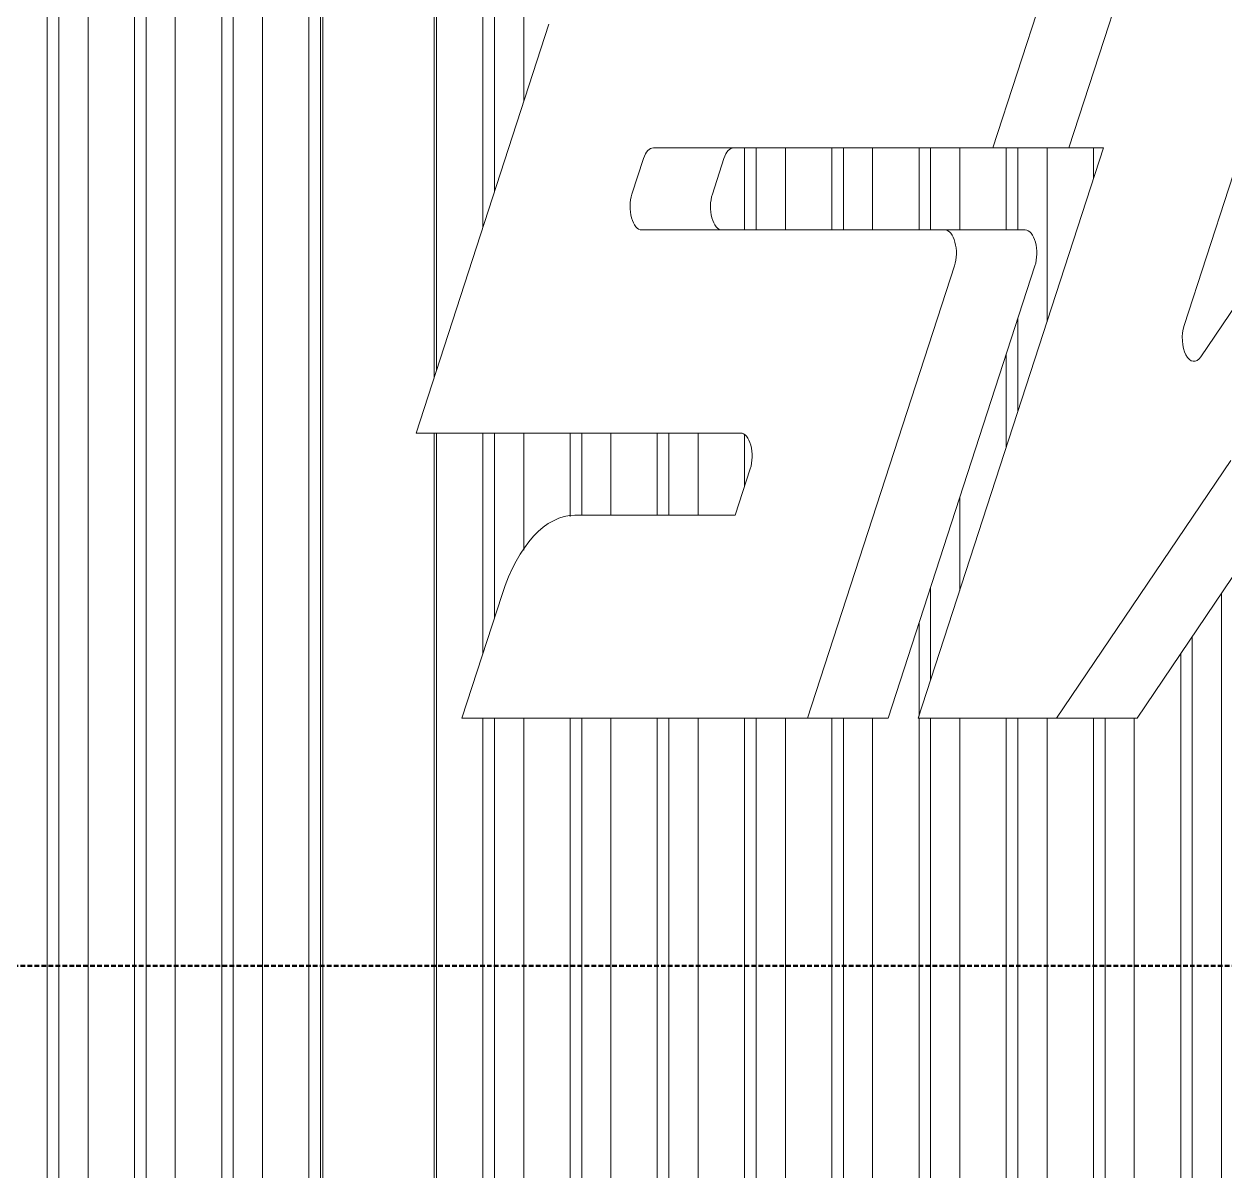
# Model space of a CAD drawing. Header units: millimetres. Extents: x 652554 to 1678317, y -308114 to 170803.
# Drawn here: x 747301 to 747819, y -89855 to -89361 of the extents above; entities that cross this region are included whole.
import ezdxf

# ---------------------------------------------------------------- set-up
doc = ezdxf.new("R2010")
doc.units = ezdxf.units.MM
doc.linetypes.add('DPA_Hidden 50', pattern=[3, 2, -1])
for name, color, linetype, lineweight in [('A-DETL-GENF', 7, 'Continuous', 35), ('A-GENM', 7, 'Continuous', 9), ('A-GLAZ-CURT', 7, 'Continuous', 9)]:
    doc.layers.add(name, color=color, linetype=linetype, lineweight=lineweight)

# ---------------------------------------------------------------- blocks, each defined once
blk = doc.blocks.new('DPA_CP_Entrance Louver Grill Vertical Z - Louver Grill Vertical Z-18398766-2241-01 ENTRANCE 2 ENLARGED ELEVATION 1')
at = {"layer": 'A-GLAZ-CURT', "color": 7}
for p, q in [((-632087.44, 112224.78), (-632087.44, 108575)), ((-632086.44, 112223.63), (-632086.44, 108575))]:
    blk.add_line(p, q, dxfattribs=at)
blk = doc.blocks.new('DPA_CP_Entrance Louver Grill Vertical Z - Louver Grill Vertical Z-V47-2241-01 ENTRANCE 2 ENLARGED ELEVATION 1')
at = {"layer": 'A-GLAZ-CURT', "color": 7}
for p, q in [((-632038.44, 111417.92), (-632038.44, 112168.2)), ((-632037.44, 111420.99), (-632037.44, 112167.05)), ((-632038.44, 108575), (-632038.44, 111393.93)), ((-632037.44, 108575), (-632037.44, 111393.93))]:
    blk.add_line(p, q, dxfattribs=at)
blk = doc.blocks.new('GM_Louver Grill Vertical Z - Z Profile-V50-2241-01 ENTRANCE 2 ENLARGED ELEVATION 1')
at = {"layer": 'A-GENM', "color": 7}
for p, q in [((-632187.62, 108575), (-632187.62, 113189.58)), ((-632167.62, 108575), (-632167.62, 113189.58)), ((-632162.62, 108575), (-632162.62, 113189.58))]:
    blk.add_line(p, q, dxfattribs=at)
blk = doc.blocks.new('GM_Louver Grill Vertical Z - Z Profile-V51-2241-01 ENTRANCE 2 ENLARGED ELEVATION 1')
at = {"layer": 'A-GENM', "color": 7}
for p, q in [((-632205.22, 108575), (-632205.22, 113189.58)), ((-632200.22, 108575), (-632200.22, 113189.58))]:
    blk.add_line(p, q, dxfattribs=at)
blk = doc.blocks.new('GM_Louver Grill Vertical Z - Z Profile-V60-2241-01 ENTRANCE 2 ENLARGED ELEVATION 1')
at = {"layer": 'A-GENM', "color": 7}
for p, q in [((-632112.44, 108575), (-632112.44, 112253.65)), ((-632092.44, 108575), (-632092.44, 112230.55)), ((-632087.44, 108575), (-632087.44, 112224.78))]:
    blk.add_line(p, q, dxfattribs=at)
blk = doc.blocks.new('GM_Louver Grill Vertical Z - Z Profile-V66-2241-01 ENTRANCE 2 ENLARGED ELEVATION 1')
at = {"layer": 'A-GENM', "color": 7}
blk.add_line((-631699.11, 108575), (-631699.11, 111324.89), dxfattribs=at)
blk = doc.blocks.new('GM_Louver Grill Vertical Z - Z Profile-V67-2241-01 ENTRANCE 2 ENLARGED ELEVATION 1')
at = {"layer": 'A-GENM', "color": 7}
for p, q in [((-631711.7, 108575), (-631711.7, 111306.26)), ((-631716.7, 108575), (-631716.7, 111298.86)), ((-631736.7, 108575), (-631736.7, 111271.01))]:
    blk.add_line(p, q, dxfattribs=at)
blk = doc.blocks.new('GM_Louver Grill Vertical Z - Z Profile-V68-2241-01 ENTRANCE 2 ENLARGED ELEVATION 1')
at = {"layer": 'A-GENM', "color": 7}
for p, q in [((-631774.29, 111441.9), (-631774.29, 111516.84)), ((-631754.29, 111503.49), (-631754.29, 111516.84)), ((-631774.29, 108575), (-631774.29, 111271.01)), ((-631754.29, 108575), (-631754.29, 111271.01)), ((-631749.29, 108575), (-631749.29, 111271.01))]:
    blk.add_line(p, q, dxfattribs=at)
blk = doc.blocks.new('GM_Louver Grill Vertical Z - Z Profile-V69-2241-01 ENTRANCE 2 ENLARGED ELEVATION 1')
at = {"layer": 'A-GENM', "color": 7}
for p, q in [((-631811.89, 111481.38), (-631811.89, 111516.84)), ((-631791.89, 111481.43), (-631791.89, 111516.84)), ((-631786.89, 111481.43), (-631786.89, 111516.84)), ((-631786.89, 111403.12), (-631786.89, 111443.32)), ((-631791.89, 111387.72), (-631791.89, 111427.92)), ((-631811.89, 111326.13), (-631811.89, 111366.33)), ((-631811.89, 108575), (-631811.89, 111271.01)), ((-631791.89, 108575), (-631791.89, 111271.01)), ((-631786.89, 108575), (-631786.89, 111271.01))]:
    blk.add_line(p, q, dxfattribs=at)
blk = doc.blocks.new('GM_Louver Grill Vertical Z - Z Profile-V70-2241-01 ENTRANCE 2 ENLARGED ELEVATION 1')
at = {"layer": 'A-GENM', "color": 7}
for p, q in [((-631849.48, 111481.43), (-631849.48, 111516.84)), ((-631829.48, 111481.43), (-631829.48, 111516.84)), ((-631824.48, 111481.43), (-631824.48, 111516.84)), ((-631824.48, 111287.35), (-631824.48, 111327.55)), ((-631829.48, 111271.95), (-631829.48, 111312.15)), ((-631849.48, 108575), (-631849.48, 111271.01)), ((-631829.48, 108575), (-631829.48, 111271.01)), ((-631824.48, 108575), (-631824.48, 111271.01))]:
    blk.add_line(p, q, dxfattribs=at)
blk = doc.blocks.new('GM_Louver Grill Vertical Z - Z Profile-V71-2241-01 ENTRANCE 2 ENLARGED ELEVATION 1')
at = {"layer": 'A-GENM', "color": 7}
for p, q in [((-631887.07, 111481.43), (-631887.07, 111516.84)), ((-631867.07, 111481.43), (-631867.07, 111516.84)), ((-631862.07, 111481.43), (-631862.07, 111516.84)), ((-631887.07, 108575), (-631887.07, 111271.01)), ((-631867.07, 108575), (-631867.07, 111271.01)), ((-631862.07, 108575), (-631862.07, 111271.01))]:
    blk.add_line(p, q, dxfattribs=at)
blk = doc.blocks.new('GM_Louver Grill Vertical Z - Z Profile-V72-2241-01 ENTRANCE 2 ENLARGED ELEVATION 1')
at = {"layer": 'A-GENM', "color": 7}
for p, q in [((-631904.66, 111481.43), (-631904.66, 111516.84)), ((-631899.66, 111481.43), (-631899.66, 111516.84)), ((-631924.66, 111358.51), (-631924.66, 111393.93)), ((-631904.66, 111370.89), (-631904.66, 111393.24)), ((-631924.66, 108575), (-631924.66, 111271.01)), ((-631904.66, 108575), (-631904.66, 111271.01)), ((-631899.66, 108575), (-631899.66, 111271.01))]:
    blk.add_line(p, q, dxfattribs=at)
blk = doc.blocks.new('GM_Louver Grill Vertical Z - Z Profile-V73-2241-01 ENTRANCE 2 ENLARGED ELEVATION 1')
at = {"layer": 'A-GENM', "color": 7}
for p, q in [((-631962.26, 111358.51), (-631962.26, 111393.93)), ((-631942.26, 111358.51), (-631942.26, 111393.93)), ((-631937.26, 111358.51), (-631937.26, 111393.93)), ((-631962.26, 108575), (-631962.26, 111271.01)), ((-631942.26, 108575), (-631942.26, 111271.01)), ((-631937.26, 108575), (-631937.26, 111271.01))]:
    blk.add_line(p, q, dxfattribs=at)
blk = doc.blocks.new('GM_Louver Grill Vertical Z - Z Profile-V74-2241-01 ENTRANCE 2 ENLARGED ELEVATION 1')
at = {"layer": 'A-GENM', "color": 7}
for p, q in [((-631999.85, 111536.77), (-631999.85, 112123.64)), ((-631999.85, 111343.4), (-631999.85, 111393.93)), ((-631979.85, 111357.99), (-631979.85, 111393.93)), ((-631974.85, 111358.51), (-631974.85, 111393.93)), ((-631999.85, 108575), (-631999.85, 111271.01)), ((-631979.85, 108575), (-631979.85, 111271.01)), ((-631974.85, 108575), (-631974.85, 111271.01))]:
    blk.add_line(p, q, dxfattribs=at)
blk = doc.blocks.new('GM_Louver Grill Vertical Z - Z Profile-V76-2241-01 ENTRANCE 2 ENLARGED ELEVATION 1')
at = {"layer": 'A-GENM', "color": 7}
for p, q in [((-632037.44, 111420.99), (-632037.44, 112167.05)), ((-632017.44, 111482.59), (-632017.44, 112143.95)), ((-632012.44, 111497.99), (-632012.44, 112138.18)), ((-632037.44, 108575), (-632037.44, 111393.93)), ((-632017.44, 111298.98), (-632017.44, 111393.93)), ((-632012.44, 111314.38), (-632012.44, 111393.93)), ((-632017.44, 108575), (-632017.44, 111271.01)), ((-632012.44, 108575), (-632012.44, 111271.01))]:
    blk.add_line(p, q, dxfattribs=at)
blk = doc.blocks.new('GM_Louver Grill Vertical Z - Z Profile-V134-2241-01 ENTRANCE 2 ENLARGED ELEVATION 1')
at = {"layer": 'A-GENM', "color": 7}
for p, q in [((-632150.03, 108575), (-632150.03, 113189.58)), ((-632130.03, 108575), (-632130.03, 113189.58)), ((-632125.03, 108575), (-632125.03, 112268.19))]:
    blk.add_line(p, q, dxfattribs=at)
blk = doc.blocks.new('MRTA LOGO_1500H - MRTA LOGO_1500H-12933488-2241-01 ENTRANCE 2 ENLARGED ELEVATION 1')
at = {"layer": 'A-GENM', "color": 7}
for p, q in [((-631797.65, 111516.84), (-631769.24, 111604.34)), ((-631715.2, 111440.3), (-631661.93, 111604.34)), ((-631989, 111570.19), (-632046.23, 111393.93)), ((-631747.54, 111570.19), (-631764.86, 111516.84)), ((-631943.98, 111516.84), (-631797.65, 111516.84)), ((-631763.01, 111516.84), (-631909.34, 111516.84)), ((-631749.96, 111516.84), (-631829.78, 111271.01)), ((-631763.01, 111516.84), (-631797.65, 111516.84)), ((-631764.86, 111516.84), (-631749.96, 111516.84)), ((-631749.96, 111516.84), (-631764.86, 111516.84)), ((-631647.18, 111516.84), (-631708.03, 111426.81)), ((-631953.18, 111496.87), (-631948.18, 111512.29)), ((-631913.54, 111512.29), (-631918.54, 111496.87)), ((-631818.36, 111481.43), (-631948.99, 111481.43)), ((-631914.35, 111481.43), (-631783.72, 111481.43)), ((-631783.72, 111481.43), (-631818.36, 111481.43)), ((-631877.48, 111271.01), (-631814.17, 111465.98)), ((-631779.53, 111465.98), (-631842.84, 111271.01)), ((-632046.23, 111393.93), (-631906.39, 111393.93)), ((-632011.59, 111393.93), (-632046.23, 111393.93)), ((-631906.39, 111393.93), (-632011.59, 111393.93)), ((-631770.16, 111271.01), (-631695.07, 111382.13)), ((-631902.2, 111378.48), (-631908.68, 111358.51)), ((-631908.68, 111358.51), (-631977.75, 111358.51)), ((-631943.11, 111358.51), (-631908.68, 111358.51)), ((-631687.1, 111342.67), (-631735.52, 111271.01)), ((-632009.2, 111324.36), (-632026.52, 111271.01)), ((-632026.52, 111271.01), (-631877.48, 111271.01)), ((-631991.88, 111271.01), (-632026.52, 111271.01)), ((-631842.84, 111271.01), (-631991.88, 111271.01)), ((-631842.84, 111271.01), (-631877.48, 111271.01)), ((-631829.78, 111271.01), (-631770.16, 111271.01)), ((-631795.14, 111271.01), (-631829.78, 111271.01)), ((-631735.52, 111271.01), (-631795.14, 111271.01)), ((-631735.52, 111271.01), (-631770.16, 111271.01))]:
    blk.add_line(p, q, dxfattribs=at)
for centre, major_axis, start_param, end_param in [((-631716.09, 111529.34), (0, 75), 0, 0.994838), ((-631943.98, 111506.84), (0, 10), 0, 0.994838), ((-631909.34, 111506.84), (0, 10), 0, 0.994838), ((-631948.99, 111491.43), (0, 10), 0.994838, 3.141593), ((-631914.35, 111491.43), (0, 10), 0.994838, 3.141593), ((-631818.36, 111471.43), (0, 10), 4.13643, 6.283185), ((-631783.72, 111471.43), (0, 10), 4.13643, 6.283185), ((-631711, 111434.85), (0, 10), 0.994838, 3.778563), ((-631906.39, 111383.93), (0, 10), 4.13643, 6.283185), ((-631977.75, 111283.51), (0, 75), 0, 0.994838)]:
    blk.add_ellipse(centre, major_axis=major_axis, ratio=0.499999, start_param=start_param, end_param=end_param, dxfattribs=at)
blk = doc.blocks.new('DPA_AN_Callout - DPA_AN_Callout-15609961-2241-01 ENTRANCE 2 ENLARGED ELEVATION 1')
at = {"layer": 'A-DETL-GENF', "color": 7, "linetype": 'DPA_Hidden 50', "lineweight": 50}
blk.add_line((-630630.67, 111164.36), (-632226.93, 111164.36), dxfattribs=at)

msp = doc.modelspace()

# ---------------------------------------------------------------- block references
at = {"layer": 'A-DETL-GENF', "color": 7}
msp.add_blockref('DPA_AN_Callout - DPA_AN_Callout-15609961-2241-01 ENTRANCE 2 ENLARGED ELEVATION 1', (1379516.5465, -200931.019), dxfattribs=at)
at = {"layer": 'A-GENM', "color": 7}
for name in ['GM_Louver Grill Vertical Z - Z Profile-V51-2241-01 ENTRANCE 2 ENLARGED ELEVATION 1', 'GM_Louver Grill Vertical Z - Z Profile-V50-2241-01 ENTRANCE 2 ENLARGED ELEVATION 1', 'GM_Louver Grill Vertical Z - Z Profile-V134-2241-01 ENTRANCE 2 ENLARGED ELEVATION 1', 'GM_Louver Grill Vertical Z - Z Profile-V60-2241-01 ENTRANCE 2 ENLARGED ELEVATION 1', 'GM_Louver Grill Vertical Z - Z Profile-V76-2241-01 ENTRANCE 2 ENLARGED ELEVATION 1', 'GM_Louver Grill Vertical Z - Z Profile-V74-2241-01 ENTRANCE 2 ENLARGED ELEVATION 1', 'GM_Louver Grill Vertical Z - Z Profile-V73-2241-01 ENTRANCE 2 ENLARGED ELEVATION 1', 'GM_Louver Grill Vertical Z - Z Profile-V72-2241-01 ENTRANCE 2 ENLARGED ELEVATION 1', 'GM_Louver Grill Vertical Z - Z Profile-V71-2241-01 ENTRANCE 2 ENLARGED ELEVATION 1', 'GM_Louver Grill Vertical Z - Z Profile-V70-2241-01 ENTRANCE 2 ENLARGED ELEVATION 1', 'GM_Louver Grill Vertical Z - Z Profile-V69-2241-01 ENTRANCE 2 ENLARGED ELEVATION 1', 'GM_Louver Grill Vertical Z - Z Profile-V68-2241-01 ENTRANCE 2 ENLARGED ELEVATION 1', 'GM_Louver Grill Vertical Z - Z Profile-V67-2241-01 ENTRANCE 2 ENLARGED ELEVATION 1', 'GM_Louver Grill Vertical Z - Z Profile-V66-2241-01 ENTRANCE 2 ENLARGED ELEVATION 1', 'MRTA LOGO_1500H - MRTA LOGO_1500H-12933488-2241-01 ENTRANCE 2 ENLARGED ELEVATION 1']:
    msp.add_blockref(name, (1379516.5465, -200931.019), dxfattribs=at)
at = {"layer": 'A-GLAZ-CURT', "color": 7}
for name in ['DPA_CP_Entrance Louver Grill Vertical Z - Louver Grill Vertical Z-18398766-2241-01 ENTRANCE 2 ENLARGED ELEVATION 1', 'DPA_CP_Entrance Louver Grill Vertical Z - Louver Grill Vertical Z-V47-2241-01 ENTRANCE 2 ENLARGED ELEVATION 1']:
    msp.add_blockref(name, (1379516.5465, -200931.019), dxfattribs=at)

doc.saveas('drawing.dxf')
